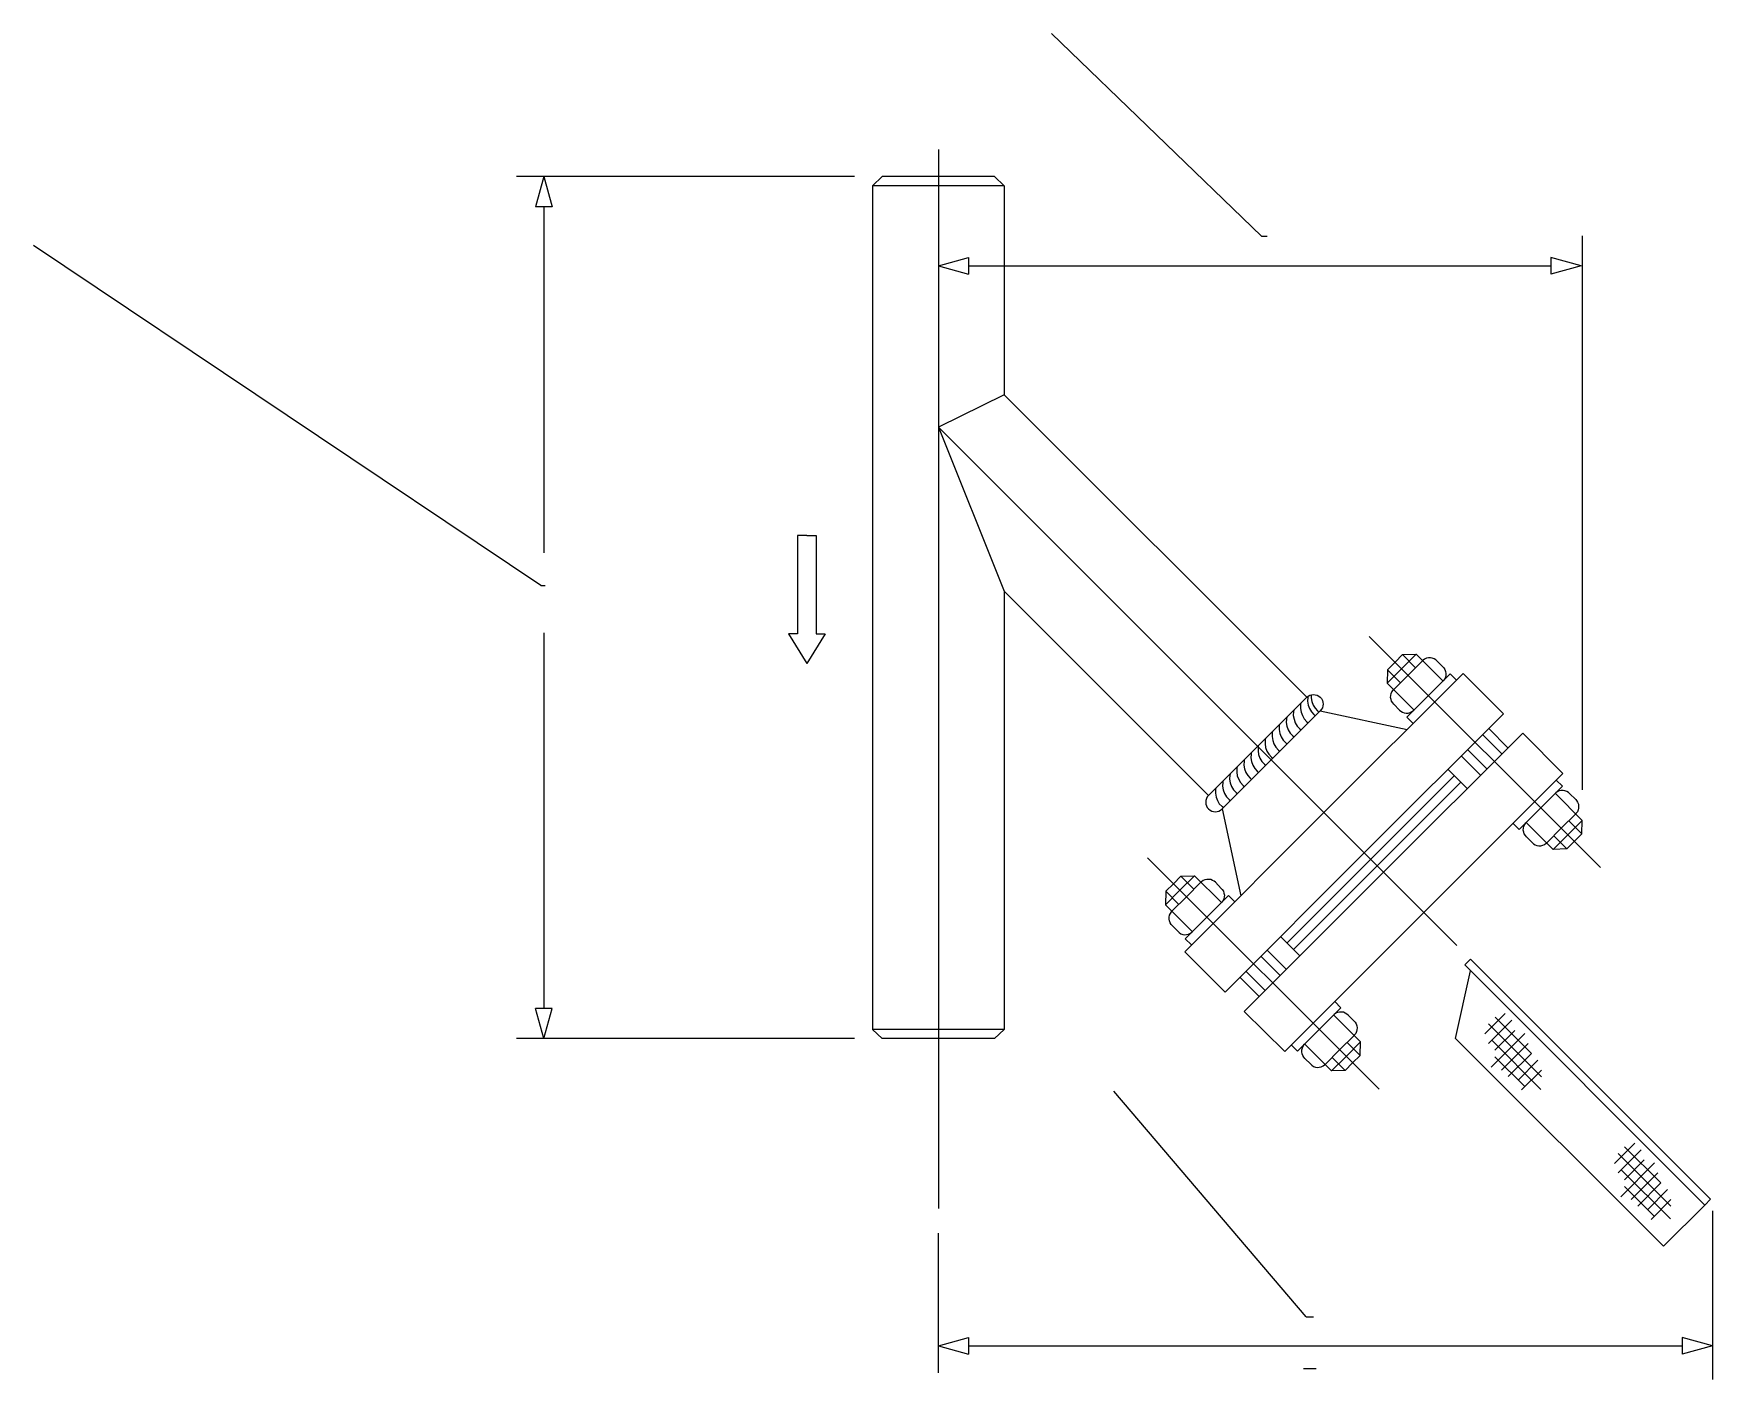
# Model space of a CAD drawing. Extents: x 161 to 1351, y 153 to 1106.
import ezdxf

# ---------------------------------------------------------------- set-up
doc = ezdxf.new("R2010")
doc.units = 0
doc.header["$MEASUREMENT"] = 0
doc.layers.get('0').update_dxf_attribs({"linetype": 'CONTINUOUS'})
for name, color, linetype in [('-1', 7, 'CONTINUOUS'), ('1', 7, 'CONTINUOUS'), ('4', 7, 'CONTINUOUS')]:
    doc.layers.add(name, color=color, linetype=linetype)

msp = doc.modelspace()

# ---------------------------------------------------------------- linework, layer by layer
at = {"layer": '-1', "color": 5, "linetype": 'Continuous'}
for p, q in [((1031.2, 962.5), (1035.2, 962.5)), ((520.7, 715), (523.7, 715)), ((1062.9, 196.9), (1067.9, 196.9))]:
    msp.add_line(p, q, dxfattribs=at)
at = {"layer": '-1', "color": 3, "linetype": 'Continuous'}
msp.add_line((743, 394), (503.4, 394), dxfattribs=at)
at = {"layer": '-1', "color": 2, "linetype": 'Continuous'}
msp.add_line((1061, 160.2), (1070, 160.2), dxfattribs=at)
at = {"linetype": 'Continuous'}
for p, q in [((1031.2, 962.5), (882.4, 1105.9)), ((520.7, 715), (161.4, 955.8)), ((1062.9, 196.9), (926.6, 356.8))]:
    msp.add_line(p, q, dxfattribs=at)
at = {"layer": '1', "color": 4, "linetype": 'Continuous'}
for p, q in [((802.3, 1023.9), (802.3, 1023.9)), ((802.3, 1023.9), (802.3, 1023.9)), ((802.3, 1023.9), (802.3, 273.7)), ((802.3, 827.1), (1169.6, 459.9)), ((1107.5, 678.9), (1271.3, 515.1)), ((950.5, 522), (1114.4, 358.1))]:
    msp.add_line(p, q, dxfattribs=at)
at = {"layer": '1', "color": 3, "linetype": 'Continuous'}
for p, q in [((743, 1004.6), (503.4, 1004.6)), ((522.9, 983.3), (522.9, 738.1)), ((1258.4, 962.6), (1258.4, 570.2)), ((823.7, 941.4), (1236.2, 941.4)), ((709.1, 750.3), (702.5, 750.3)), ((702.5, 750.3), (702.5, 680.7)), ((709.1, 750.3), (715.7, 750.3)), ((715.7, 750.3), (715.7, 680.7)), ((522.9, 681.4), (522.9, 415.4)), ((702.5, 680.7), (696.2, 680.7)), ((696.2, 680.7), (709.1, 659.6)), ((722, 680.7), (709.1, 659.6)), ((715.7, 680.7), (722, 680.7)), ((1350.6, 272), (1350.6, 152.6)), ((802.3, 157.3), (802.3, 256.2)), ((823.7, 176.4), (1329.2, 176.4))]:
    msp.add_line(p, q, dxfattribs=at)
at = {"layer": '1', "color": 7, "linetype": 'Continuous'}
for p, q in [((755.7, 998.1), (762.5, 1004.6)), ((842.1, 1004.6), (762.5, 1004.6)), ((849, 998.1), (842.1, 1004.6)), ((755.7, 998.1), (755.7, 400.5)), ((849, 998.1), (755.7, 998.1)), ((849, 998.1), (849, 850.1)), ((849, 850.1), (802.3, 827.1)), ((1063.3, 635.8), (849, 850.1)), ((802.3, 827.1), (849, 710.9)), ((849, 710.9), (849, 400.5)), ((993.7, 566.2), (849, 710.9)), ((1125.8, 660.6), (1131.1, 666)), ((1140.7, 666.3), (1130.4, 656)), ((1131.1, 666), (1140.7, 666.3)), ((1131.1, 666), (1140.3, 656.7)), ((1159.8, 647.3), (1140.7, 666.3)), ((1120.1, 645.7), (1130.4, 656)), ((1120.5, 655.3), (1120.1, 645.7)), ((1125.8, 660.6), (1120.5, 655.3)), ((1120.5, 655.3), (1129.7, 646.1)), ((1145.3, 661.7), (1135, 651.4)), ((1145.6, 662), (1145.3, 661.7)), ((1146.7, 662.8), (1145.6, 662)), ((1148, 663.4), (1146.7, 662.8)), ((1149.4, 663.7), (1148, 663.4)), ((1150.8, 663.8), (1149.4, 663.7)), ((1152.1, 663.6), (1150.8, 663.8)), ((1153.4, 663.1), (1152.1, 663.6)), ((1154.6, 662.4), (1153.4, 663.1)), ((1155.4, 661.7), (1154.6, 662.4)), ((1155.4, 661.7), (1159.7, 657.4)), ((1159.7, 657.4), (1160.4, 656.6)), ((1160.4, 656.6), (1161.1, 655.4)), ((1161.1, 655.4), (1161.6, 654.1)), ((1161.6, 654.1), (1161.8, 652.7)), ((1173.9, 652.6), (1075.4, 554.1)), ((1139.2, 626.7), (1120.1, 645.7)), ((1124.7, 641.1), (1135, 651.4)), ((1164.8, 652.3), (1149.5, 637)), ((1160.1, 647.6), (1159.8, 647.3)), ((1160.9, 648.7), (1160.1, 647.6)), ((1161.5, 650), (1160.9, 648.7)), ((1161.8, 651.3), (1161.5, 650)), ((1161.8, 652.7), (1161.8, 651.3)), ((1169.2, 647.9), (1164.8, 652.3)), ((1202.5, 624.1), (1173.9, 652.6)), ((993.7, 566.2), (1063.3, 635.8)), ((1058.9, 630.6), (1058.8, 627.9)), ((1059, 631.5), (1058.9, 630.6)), ((1063.3, 635.8), (1064.3, 636.6)), ((1063.9, 635.7), (1063.8, 633)), ((1063.8, 633), (1064.2, 630.3)), ((1064, 636.4), (1063.9, 635.7)), ((1064.2, 630.3), (1065.1, 627.8)), ((1064.3, 636.6), (1065.5, 637.2)), ((1065.5, 637.2), (1066.7, 637.6)), ((1066.4, 637.5), (1066.3, 635.5)), ((1066.3, 635.5), (1066.8, 632.9)), ((1066.7, 637.6), (1068, 637.7)), ((1066.8, 632.9), (1067.7, 630.3)), ((1067.7, 630.3), (1069.1, 628)), ((1068, 637.7), (1069.3, 637.6)), ((1069.3, 637.6), (1070.6, 637.2)), ((1070.6, 637.2), (1071.8, 636.6)), ((1071.8, 636.6), (1072.8, 635.8)), ((1072.8, 635.8), (1073.6, 634.8)), ((1073.6, 634.8), (1074.3, 633.6)), ((1074.3, 633.6), (1074.6, 632.3)), ((1074.6, 632.3), (1074.8, 631)), ((1074.8, 631), (1074.6, 629.7)), ((1122.6, 635.7), (1122.7, 637.1)), ((1122.9, 634.3), (1122.6, 635.7)), ((1122.7, 637.1), (1123, 638.4)), ((1123.3, 633), (1122.9, 634.3)), ((1123, 638.4), (1123.6, 639.7)), ((1124.1, 631.8), (1123.3, 633)), ((1123.6, 639.7), (1124.4, 640.8)), ((1124.8, 631), (1124.1, 631.8)), ((1124.4, 640.8), (1124.7, 641.1)), ((1124.8, 631), (1129, 626.7)), ((1134.1, 621.6), (1149.5, 637)), ((1072.8, 626.2), (1003.2, 556.7)), ((1048.8, 620.6), (1048.7, 617.9)), ((1049, 621.5), (1048.8, 620.6)), ((1053.9, 625.6), (1053.7, 622.9)), ((1053.7, 622.9), (1054.2, 620.3)), ((1054, 626.5), (1053.9, 625.6)), ((1054.2, 620.3), (1055.1, 617.7)), ((1058.8, 627.9), (1059.2, 625.3)), ((1059.2, 625.3), (1060.1, 622.8)), ((1060.1, 622.8), (1061.5, 620.5)), ((1061.5, 620.5), (1063.3, 618.5)), ((1063.3, 618.5), (1064.3, 617.7)), ((1065.1, 627.8), (1066.5, 625.5)), ((1066.5, 625.5), (1068.3, 623.5)), ((1068.3, 623.5), (1069.3, 622.7)), ((1069.1, 628), (1070.9, 626.1)), ((1070.9, 626.1), (1071.8, 625.3)), ((1073.6, 627.3), (1072.8, 626.2)), ((1072.8, 626.2), (1134.3, 613)), ((1074.3, 628.4), (1073.6, 627.3)), ((1074.6, 629.7), (1074.3, 628.4)), ((1103.9, 525.5), (1202.5, 624.1)), ((1129, 626.7), (1129.8, 626)), ((1129.8, 626), (1131, 625.3)), ((1131, 625.3), (1132.3, 624.8)), ((1132.3, 624.8), (1133.7, 624.6)), ((1133.7, 624.6), (1135.1, 624.6)), ((1138.5, 617.2), (1134.1, 621.6)), ((1135.1, 624.6), (1136.5, 625)), ((1136.5, 625), (1137.7, 625.6)), ((1137.7, 625.6), (1138.9, 626.4)), ((1138.9, 626.4), (1139.2, 626.7)), ((1034, 606.5), (1033.8, 605.6)), ((1038.8, 610.6), (1038.7, 607.9)), ((1038.7, 607.9), (1039.1, 605.2)), ((1039, 611.5), (1038.8, 610.6)), ((1043.8, 615.6), (1043.7, 612.9)), ((1043.7, 612.9), (1044.1, 610.2)), ((1044, 616.5), (1043.8, 615.6)), ((1044.1, 610.2), (1045.1, 607.7)), ((1045.1, 607.7), (1046.5, 605.4)), ((1048.7, 617.9), (1049.1, 615.3)), ((1049.1, 615.3), (1050.1, 612.7)), ((1050.1, 612.7), (1051.5, 610.4)), ((1051.5, 610.4), (1053.3, 608.4)), ((1053.3, 608.4), (1054.2, 607.7)), ((1055.1, 617.7), (1056.5, 615.4)), ((1056.5, 615.4), (1058.3, 613.5)), ((1058.3, 613.5), (1059.2, 612.7)), ((1216.2, 610.4), (1117.6, 511.9)), ((1187.8, 609.4), (1201.4, 595.7)), ((1192.1, 613.7), (1205.7, 600)), ((1244.7, 581.9), (1216.2, 610.4)), ((1023.8, 595.5), (1023.7, 592.8)), ((1023.9, 596.4), (1023.8, 595.5)), ((1028.8, 600.5), (1028.7, 597.9)), ((1028.7, 597.9), (1029.1, 595.2)), ((1028.9, 601.5), (1028.8, 600.5)), ((1029.1, 595.2), (1030, 592.7)), ((1033.8, 605.6), (1033.7, 602.9)), ((1033.7, 602.9), (1034.1, 600.2)), ((1034.1, 600.2), (1035, 597.7)), ((1035, 597.7), (1036.4, 595.4)), ((1036.4, 595.4), (1038.3, 593.4)), ((1039.1, 605.2), (1040, 602.7)), ((1040, 602.7), (1041.4, 600.4)), ((1041.4, 600.4), (1043.3, 598.4)), ((1043.3, 598.4), (1044.2, 597.7)), ((1046.5, 605.4), (1048.3, 603.4)), ((1048.3, 603.4), (1049.2, 602.7)), ((1177, 598.7), (1190.7, 585)), ((1013.7, 585.5), (1013.6, 582.8)), ((1013.6, 582.8), (1014, 580.2)), ((1013.9, 586.4), (1013.7, 585.5)), ((1018.8, 590.5), (1018.6, 587.8)), ((1018.6, 587.8), (1019.1, 585.2)), ((1018.9, 591.4), (1018.8, 590.5)), ((1019.1, 585.2), (1020, 582.6)), ((1023.7, 592.8), (1024.1, 590.2)), ((1024.1, 590.2), (1025, 587.7)), ((1025, 587.7), (1026.4, 585.4)), ((1026.4, 585.4), (1028.2, 583.4)), ((1028.2, 583.4), (1029.2, 582.6)), ((1030, 592.7), (1031.4, 590.4)), ((1031.4, 590.4), (1033.2, 588.4)), ((1033.2, 588.4), (1034.2, 587.6)), ((1038.3, 593.4), (1039.2, 592.6)), ((1163.2, 584.8), (1176.9, 571.1)), ((1172.7, 594.4), (1186.4, 580.7)), ((998.9, 571.4), (998.7, 570.5)), ((1003.7, 575.5), (1003.6, 572.8)), ((1003.6, 572.8), (1004, 570.1)), ((1003.9, 576.4), (1003.7, 575.5)), ((1008.7, 580.5), (1008.6, 577.8)), ((1008.6, 577.8), (1009, 575.1)), ((1008.9, 581.4), (1008.7, 580.5)), ((1009, 575.1), (1010, 572.6)), ((1010, 572.6), (1011.4, 570.3)), ((1014, 580.2), (1015, 577.6)), ((1015, 577.6), (1016.4, 575.3)), ((1016.4, 575.3), (1018.2, 573.3)), ((1018.2, 573.3), (1019.1, 572.6)), ((1020, 582.6), (1021.4, 580.3)), ((1021.4, 580.3), (1023.2, 578.4)), ((1023.2, 578.4), (1024.1, 577.6)), ((1167.7, 580.2), (1049.2, 461.7)), ((1172.3, 575.7), (1053.8, 457.2)), ((1146.1, 483.3), (1244.7, 581.9)), ((1244.3, 572.7), (1229, 557.4)), ((1239.9, 577.1), (1244.3, 572.7)), ((991.8, 562.7), (991.7, 561.4)), ((991.7, 561.4), (991.8, 560.1)), ((992.2, 564), (991.8, 562.7)), ((991.8, 560.1), (992.2, 558.9)), ((992.8, 565.2), (992.2, 564)), ((993.7, 566.2), (992.8, 565.2)), ((998.7, 570.5), (998.6, 567.8)), ((998.6, 567.8), (999, 565.1)), ((999, 565.1), (999.9, 562.6)), ((999.9, 562.6), (1001.3, 560.3)), ((1001.3, 560.3), (1003.2, 558.3)), ((1004, 570.1), (1004.9, 567.6)), ((1004.9, 567.6), (1006.3, 565.3)), ((1006.3, 565.3), (1008.2, 563.3)), ((1008.2, 563.3), (1009.1, 562.6)), ((1011.4, 570.3), (1013.2, 568.3)), ((1013.2, 568.3), (1014.1, 567.6)), ((1239.6, 568), (1239.3, 567.7)), ((1239.3, 567.7), (1258.4, 548.6)), ((1240.7, 568.8), (1239.6, 568)), ((1242, 569.4), (1240.7, 568.8)), ((1243.4, 569.7), (1242, 569.4)), ((1244.8, 569.8), (1243.4, 569.7)), ((1246.1, 569.6), (1244.8, 569.8)), ((1247.5, 569.1), (1246.1, 569.6)), ((1248.6, 568.3), (1247.5, 569.1)), ((1249.4, 567.7), (1248.6, 568.3)), ((1249.4, 567.7), (1253.7, 563.4)), ((1253.7, 563.4), (1254.4, 562.6)), ((1254.4, 562.6), (1255.1, 561.4)), ((1255.1, 561.4), (1255.6, 560.1)), ((1255.6, 560.1), (1255.8, 558.7)), ((976.8, 455.5), (1075.4, 554.1)), ((992.2, 558.9), (992.8, 557.7)), ((992.8, 557.7), (993.7, 556.7)), ((993.7, 556.7), (994.7, 555.8)), ((994.7, 555.8), (995.9, 555.2)), ((995.9, 555.2), (997.1, 554.8)), ((997.1, 554.8), (998.4, 554.7)), ((998.4, 554.7), (999.8, 554.8)), ((999.8, 554.8), (1001, 555.2)), ((1001, 555.2), (1002.2, 555.8)), ((1002.2, 555.8), (1003.2, 556.7)), ((1003.2, 558.3), (1004.1, 557.5)), ((1003.2, 556.7), (1016.5, 495.2)), ((1213.7, 542.1), (1229, 557.4)), ((1218.4, 546.8), (1218.7, 547.1)), ((1218.7, 547.1), (1237.8, 528)), ((1253.8, 553.2), (1243.5, 543)), ((1258.4, 548.6), (1248.1, 538.3)), ((1258, 539), (1248.8, 548.3)), ((1254.1, 553.6), (1253.8, 553.2)), ((1254.9, 554.7), (1254.1, 553.6)), ((1255.5, 556), (1254.9, 554.7)), ((1255.8, 557.3), (1255.5, 556)), ((1255.8, 558.7), (1255.8, 557.3)), ((1258, 539), (1258.4, 548.6)), ((1209.3, 546.5), (1213.7, 542.1)), ((1216.6, 541.7), (1216.7, 543.1)), ((1216.9, 540.3), (1216.6, 541.7)), ((1216.7, 543.1), (1217, 544.4)), ((1217.3, 539), (1216.9, 540.3)), ((1217, 544.4), (1217.6, 545.7)), ((1218.1, 537.8), (1217.3, 539)), ((1217.6, 545.7), (1218.4, 546.8)), ((1218.8, 537), (1218.1, 537.8)), ((1218.8, 537), (1223.1, 532.7)), ((1233.2, 532.7), (1243.5, 543)), ((1237.8, 528), (1248.1, 538.3)), ((1247.4, 528.4), (1238.2, 537.6)), ((1252.7, 533.7), (1258, 539)), ((1103.9, 525.5), (1005.4, 427)), ((1223.1, 532.7), (1223.8, 532)), ((1223.8, 532), (1225, 531.3)), ((1225, 531.3), (1226.3, 530.8)), ((1226.3, 530.8), (1227.7, 530.6)), ((1227.7, 530.6), (1229.1, 530.6)), ((1229.1, 530.6), (1230.5, 531)), ((1230.5, 531), (1231.7, 531.5)), ((1231.7, 531.5), (1232.9, 532.4)), ((1232.9, 532.4), (1233.2, 532.7)), ((1247.4, 528.4), (1237.8, 528)), ((1252.7, 533.7), (1247.4, 528.4)), ((1019, 413.3), (1117.6, 511.9)), ((968.8, 503.7), (963.5, 498.4)), ((968.8, 503.7), (974.1, 509)), ((983.7, 509.4), (973.4, 499.1)), ((974.1, 509), (983.7, 509.4)), ((974.1, 509), (983.3, 499.8)), ((988.3, 504.8), (978, 494.5)), ((1002.8, 490.3), (983.7, 509.4)), ((988.6, 505), (988.3, 504.8)), ((989.8, 505.9), (988.6, 505)), ((991, 506.4), (989.8, 505.9)), ((992.4, 506.8), (991, 506.4)), ((993.8, 506.8), (992.4, 506.8)), ((995.2, 506.6), (993.8, 506.8)), ((996.5, 506.1), (995.2, 506.6)), ((997.7, 505.4), (996.5, 506.1)), ((998.5, 504.7), (997.7, 505.4)), ((998.5, 504.7), (1002.7, 500.4)), ((1002.7, 500.4), (1003.4, 499.6)), ((1003.4, 499.6), (1004.2, 498.4)), ((963.1, 488.8), (973.4, 499.1)), ((963.5, 498.4), (963.1, 488.8)), ((982.2, 469.7), (963.1, 488.8)), ((963.5, 498.4), (972.7, 489.1)), ((967.7, 484.2), (978, 494.5)), ((1007.8, 495.3), (992.5, 480)), ((1003.1, 490.6), (1002.8, 490.3)), ((1003.9, 491.7), (1003.1, 490.6)), ((1004.5, 493), (1003.9, 491.7)), ((1004.2, 498.4), (1004.6, 497.1)), ((1004.8, 494.4), (1004.5, 493)), ((1004.6, 497.1), (1004.9, 495.7)), ((1004.9, 495.7), (1004.8, 494.4)), ((1012.2, 490.9), (1007.8, 495.3)), ((965.7, 480.1), (966, 481.5)), ((965.7, 478.7), (965.7, 480.1)), ((965.9, 477.3), (965.7, 478.7)), ((966.4, 476), (965.9, 477.3)), ((966, 481.5), (966.6, 482.7)), ((967.1, 474.8), (966.4, 476)), ((966.6, 482.7), (967.5, 483.9)), ((967.5, 483.9), (967.7, 484.2)), ((977.2, 464.7), (992.5, 480)), ((1146.1, 483.3), (1047.6, 384.8)), ((967.8, 474), (967.1, 474.8)), ((967.8, 474), (972.1, 469.8)), ((972.1, 469.8), (972.9, 469.1)), ((972.9, 469.1), (974.1, 468.3)), ((974.1, 468.3), (975.4, 467.8)), ((975.4, 467.8), (976.7, 467.6)), ((976.7, 467.6), (978.1, 467.7)), ((981.6, 460.3), (977.2, 464.7)), ((978.1, 467.7), (979.5, 468)), ((979.5, 468), (980.8, 468.6)), ((980.8, 468.6), (981.9, 469.4)), ((981.9, 469.4), (982.2, 469.7)), ((1044.7, 466.3), (1058.3, 452.6)), ((1005.4, 427), (976.8, 455.5)), ((1030.8, 452.4), (1044.5, 438.7)), ((1035.1, 456.7), (1048.8, 443)), ((1020.1, 441.7), (1033.8, 428)), ((1168.7, 394.1), (1179.3, 442)), ((1175.1, 446.2), (1179.2, 450.3)), ((1345.2, 276.1), (1175.1, 446.2)), ((1179.2, 450.3), (1349.3, 280.2)), ((1015.8, 437.4), (1029.5, 423.7)), ((1083, 420.2), (1087.4, 415.8)), ((1047.6, 384.8), (1019, 413.3)), ((1087.4, 415.8), (1072, 400.5)), ((1082.7, 411), (1082.3, 410.7)), ((1082.3, 410.7), (1101.4, 391.7)), ((1083.8, 411.9), (1082.7, 411)), ((1085, 412.4), (1083.8, 411.9)), ((1086.4, 412.8), (1085, 412.4)), ((1087.8, 412.8), (1086.4, 412.8)), ((1089.2, 412.6), (1087.8, 412.8)), ((1090.5, 412.1), (1089.2, 412.6)), ((1091.7, 411.4), (1090.5, 412.1)), ((1092.5, 410.7), (1091.7, 411.4)), ((1092.5, 410.7), (1096.7, 406.4)), ((1096.7, 406.4), (1097.4, 405.6)), ((1097.4, 405.6), (1098.2, 404.4)), ((1098.2, 404.4), (1098.7, 403.1)), ((1203.8, 411.8), (1189.3, 397.3)), ((1208.5, 407.1), (1192, 390.6)), ((1229.4, 367), (1192, 404.4)), ((1222.3, 383.4), (1196.6, 409.1)), ((849, 400.5), (755.7, 400.5)), ((755.7, 400.5), (762.5, 394)), ((842.1, 394), (762.5, 394)), ((849, 400.5), (842.1, 394)), ((1056.7, 385.1), (1072, 400.5)), ((1096.8, 396.3), (1086.5, 386)), ((1097.1, 396.6), (1096.8, 396.3)), ((1097.9, 397.7), (1097.1, 396.6)), ((1098.5, 399), (1097.9, 397.7)), ((1098.8, 400.3), (1098.5, 399)), ((1098.7, 403.1), (1098.9, 401.7)), ((1098.9, 401.7), (1098.8, 400.3)), ((1316, 246.9), (1168.7, 394.1)), ((1217.8, 397.7), (1193.9, 373.7)), ((1229, 357.9), (1194.2, 392.8)), ((1210.5, 399.7), (1196.5, 385.8)), ((1052.3, 389.5), (1056.7, 385.1)), ((1059.7, 386.1), (1060.1, 387.4)), ((1059.7, 384.7), (1059.7, 386.1)), ((1059.9, 383.3), (1059.7, 384.7)), ((1060.4, 382), (1059.9, 383.3)), ((1060.1, 387.4), (1060.6, 388.7)), ((1061.1, 380.8), (1060.4, 382)), ((1060.6, 388.7), (1061.5, 389.8)), ((1061.8, 380), (1061.1, 380.8)), ((1061.5, 389.8), (1061.7, 390.2)), ((1061.7, 390.2), (1080.8, 371.1)), ((1076.2, 375.7), (1086.5, 386)), ((1080.8, 371.1), (1091.1, 381.4)), ((1090.4, 371.5), (1081.2, 380.7)), ((1101.4, 391.7), (1091.1, 381.4)), ((1101, 382.1), (1091.8, 391.3)), ((1095.7, 376.8), (1101, 382.1)), ((1101, 382.1), (1101.4, 391.7)), ((1217.6, 360), (1196.5, 381.1)), ((1220.1, 390.5), (1201.1, 371.6)), ((1222.3, 383.4), (1206, 367.1)), ((1061.8, 380), (1066.1, 375.8)), ((1066.1, 375.8), (1066.9, 375.1)), ((1066.9, 375.1), (1068.1, 374.3)), ((1068.1, 374.3), (1069.4, 373.8)), ((1069.4, 373.8), (1070.8, 373.6)), ((1070.8, 373.6), (1072.1, 373.7)), ((1072.1, 373.7), (1073.5, 374)), ((1073.5, 374), (1074.8, 374.6)), ((1074.8, 374.6), (1075.9, 375.4)), ((1075.9, 375.4), (1076.2, 375.7)), ((1090.4, 371.5), (1080.8, 371.1)), ((1095.7, 376.8), (1090.4, 371.5)), ((1227, 378.7), (1212.9, 364.6)), ((1229.4, 371.7), (1215.4, 357.7)), ((1295.5, 320), (1281.1, 305.6)), ((1300.2, 315.3), (1283.7, 298.8)), ((1321.1, 275.3), (1283.7, 312.7)), ((1314.1, 291.7), (1288.4, 317.4)), ((1309.6, 306), (1285.6, 282)), ((1320.8, 266.2), (1285.9, 301.1)), ((1302.2, 308), (1288.3, 294)), ((1311.8, 298.8), (1292.9, 279.9)), ((1309.4, 268.2), (1288.3, 289.3)), ((1314.1, 291.7), (1297.7, 275.3)), ((1318.8, 287), (1304.7, 272.9)), ((1321.1, 280), (1307.1, 265.9)), ((1345.2, 276.1), (1316, 246.9)), ((1349.3, 280.2), (1345.2, 276.1))]:
    msp.add_line(p, q, dxfattribs=at)
at = {"layer": '4', "color": 3, "linetype": 'Continuous'}
for p, q in [((522.9, 1004.6), (517, 983.3)), ((522.9, 1004.6), (528.8, 983.3)), ((528.8, 983.3), (517, 983.3)), ((528.8, 983.3), (517, 983.3)), ((802.3, 941.4), (823.7, 947.3)), ((802.3, 941.4), (823.7, 935.5)), ((823.7, 947.3), (823.7, 935.5)), ((823.7, 947.3), (823.7, 935.5)), ((1236.2, 947.3), (1236.2, 935.5)), ((1257.6, 941.4), (1236.2, 947.3)), ((1236.2, 947.3), (1236.2, 935.5)), ((1257.6, 941.4), (1236.2, 935.5)), ((528.8, 415.4), (517, 415.4)), ((522.9, 394), (517, 415.4)), ((528.8, 415.4), (517, 415.4)), ((522.9, 394), (528.8, 415.4)), ((802.3, 176.4), (823.7, 182.3)), ((823.7, 182.3), (823.7, 170.5)), ((823.7, 182.3), (823.7, 170.5)), ((1329.2, 182.3), (1329.2, 170.5)), ((1350.6, 176.4), (1329.2, 182.3)), ((1329.2, 182.3), (1329.2, 170.5)), ((802.3, 176.4), (823.7, 170.5)), ((1350.6, 176.4), (1329.2, 170.5))]:
    msp.add_line(p, q, dxfattribs=at)

doc.saveas('drawing.dxf')
